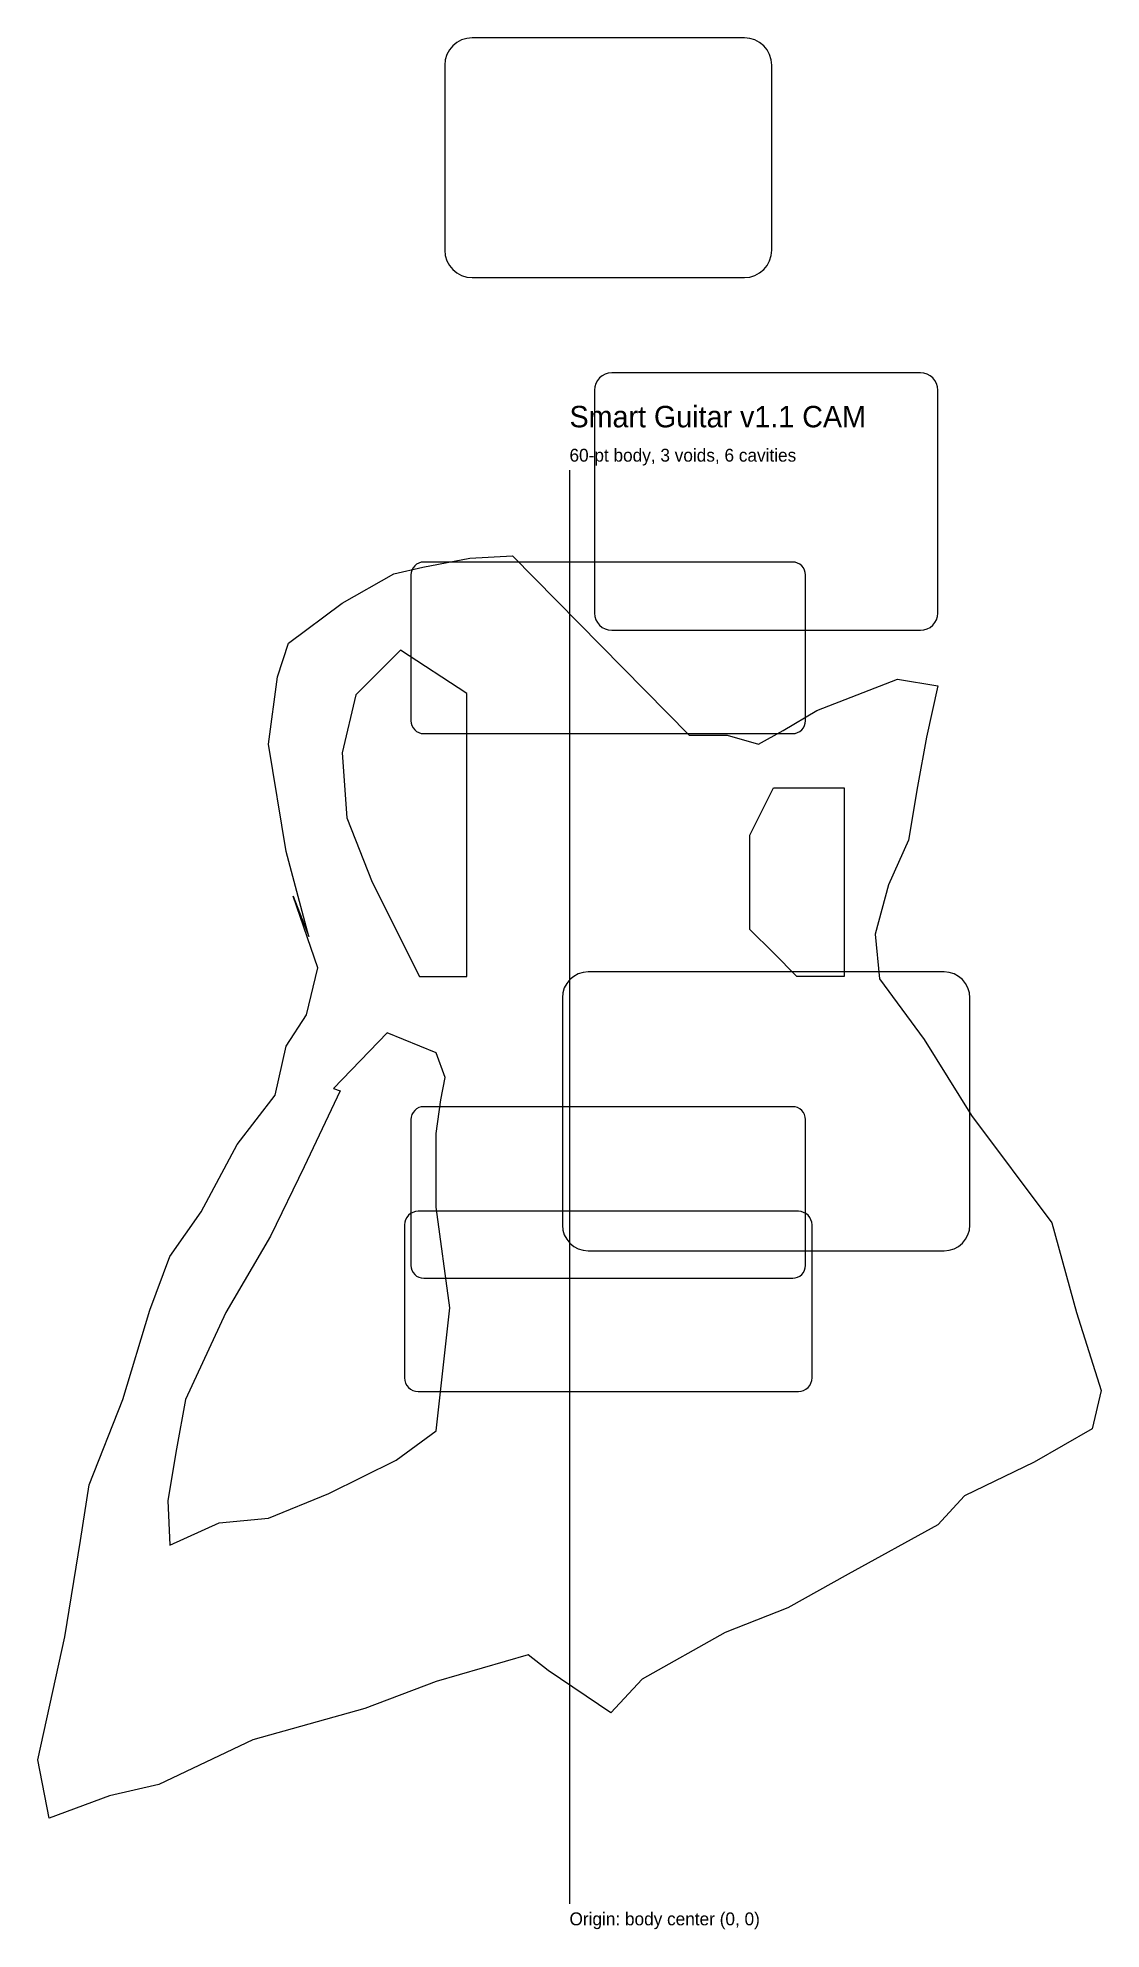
# Model space of a CAD drawing. Header units: metres. Extents: x -124 to 124, y -173 to 268.
import ezdxf

# ---------------------------------------------------------------- set-up
doc = ezdxf.new("R2010")
doc.units = ezdxf.units.M
for name, color, linetype in [('ANNOTATIONS', 7, 'Continuous'), ('ARDUINO_POCKET', 30, 'Continuous'), ('BODY_OUTLINE', 7, 'Continuous'), ('BRIDGE_ROUTE', 4, 'Continuous'), ('CENTERLINE', 8, 'Continuous'), ('ELECTRONICS_CAVITY', 6, 'Continuous'), ('NECK_POCKET', 3, 'Continuous'), ('PICKUP_CAVITIES', 5, 'Continuous'), ('VOIDS', 1, 'Continuous')]:
    doc.layers.add(name, color=color, linetype=linetype)

msp = doc.modelspace()

# ---------------------------------------------------------------- linework, layer by layer
at = {"layer": 'ARDUINO_POCKET'}
msp.add_lwpolyline([(85.83, 185.84), (85.75, 186.63), (85.53, 187.38), (85.16, 188.07), (84.66, 188.67), (84.05, 189.17), (83.36, 189.54), (82.61, 189.77), (81.83, 189.84), (9.83, 189.84), (9.05, 189.77), (8.3, 189.54), (7.61, 189.17), (7, 188.67), (6.5, 188.07), (6.13, 187.38), (5.91, 186.63), (5.83, 185.84), (5.83, 133.84), (5.91, 133.06), (6.13, 132.31), (6.5, 131.62), (7, 131.02), (7.61, 130.52), (8.3, 130.15), (9.05, 129.92), (9.83, 129.84), (81.83, 129.84), (82.61, 129.92), (83.36, 130.15), (84.05, 130.52), (84.66, 131.02), (85.16, 131.62), (85.53, 132.31), (85.75, 133.06), (85.83, 133.84)], close=True, dxfattribs=at)
at = {"layer": 'BODY_OUTLINE'}
msp.add_lwpolyline([(49.83, 106.44), (57.66, 111.14), (67.05, 114.8), (76.45, 118.45), (85.84, 116.88), (83.23, 104.88), (81.14, 93.41), (79.06, 80.88), (74.36, 70.44), (71.23, 58.96), (72.27, 48.52), (82.71, 34.44), (93.67, 16.7), (112.45, -8.34), (118.19, -29.22), (123.93, -47.48), (121.84, -56.36), (108.28, -64.19), (92.1, -72.02), (85.84, -78.79), (64.97, -90.28), (50.88, -98.1), (36.27, -103.84), (16.96, -114.79), (9.66, -122.62), (-4.96, -112.72), (-9.65, -109.06), (-31.05, -115.32), (-47.74, -121.59), (-73.83, -128.88), (-95.75, -139.32), (-107.23, -141.94), (-121.32, -147.16), (-123.93, -133.59), (-117.67, -104.88), (-114.01, -82.44), (-111.93, -69.41), (-104.1, -49.58), (-97.84, -28.7), (-93.14, -16.17), (-85.84, -5.75), (-77.49, 9.91), (-68.62, 21.39), (-66.01, 32.88), (-61.31, 40.17), (-58.7, 51.13), (-64.44, 67.83), (-60.79, 58.45), (-66.01, 78.28), (-70.18, 103.31), (-68.09, 118.97), (-65.48, 126.81), (-52.96, 136.19), (-40.96, 142.97), (-34.18, 144.55), (-23.22, 146.62), (-13.3, 147.16), (27.92, 105.41), (36.79, 105.41), (44.09, 103.31)], close=True, dxfattribs=at)
at = {"layer": 'BRIDGE_ROUTE'}
msp.add_lwpolyline([(56.53, -8.83), (56.47, -8.21), (56.29, -7.61), (55.99, -7.07), (55.6, -6.58), (55.12, -6.19), (54.57, -5.9), (53.97, -5.72), (53.36, -5.66), (-35.3, -5.66), (-35.91, -5.72), (-36.51, -5.9), (-37.06, -6.19), (-37.54, -6.58), (-37.93, -7.07), (-38.23, -7.61), (-38.41, -8.21), (-38.47, -8.83), (-38.47, -44.48), (-38.41, -45.1), (-38.23, -45.7), (-37.93, -46.24), (-37.54, -46.73), (-37.06, -47.12), (-36.51, -47.41), (-35.91, -47.59), (-35.3, -47.66), (53.36, -47.66), (53.97, -47.59), (54.57, -47.41), (55.12, -47.12), (55.6, -46.73), (55.99, -46.24), (56.29, -45.7), (56.47, -45.1), (56.53, -44.48)], close=True, dxfattribs=at)
at = {"layer": 'CENTERLINE'}
msp.add_line((0, 167.16), (0, -167.16), dxfattribs=at)
at = {"layer": 'ELECTRONICS_CAVITY'}
msp.add_lwpolyline([(93.33, 44.15), (93.21, 45.32), (92.87, 46.44), (92.32, 47.48), (91.57, 48.39), (90.66, 49.13), (89.63, 49.69), (88.5, 50.03), (87.33, 50.15), (4.33, 50.15), (3.16, 50.03), (2.03, 49.69), (1, 49.13), (0.09, 48.39), (-0.66, 47.48), (-1.21, 46.44), (-1.55, 45.32), (-1.67, 44.15), (-1.67, -8.85), (-1.55, -10.03), (-1.21, -11.15), (-0.66, -12.19), (0.09, -13.1), (1, -13.84), (2.03, -14.4), (3.16, -14.74), (4.33, -14.85), (87.33, -14.85), (88.5, -14.74), (89.63, -14.4), (90.66, -13.84), (91.57, -13.1), (92.32, -12.19), (92.87, -11.15), (93.21, -10.03), (93.33, -8.85)], close=True, dxfattribs=at)
at = {"layer": 'NECK_POCKET'}
msp.add_lwpolyline([(47.13, 261.64), (47.01, 262.88), (46.65, 264.08), (46.06, 265.17), (45.27, 266.14), (44.31, 266.92), (43.21, 267.51), (42.02, 267.87), (40.78, 268), (-22.72, 268), (-23.96, 267.87), (-25.15, 267.51), (-26.25, 266.92), (-27.21, 266.14), (-28, 265.17), (-28.59, 264.08), (-28.95, 262.88), (-29.07, 261.64), (-29.07, 218.44), (-28.95, 217.21), (-28.59, 216.01), (-28, 214.92), (-27.21, 213.95), (-26.25, 213.17), (-25.15, 212.58), (-23.96, 212.22), (-22.72, 212.09), (40.78, 212.09), (42.02, 212.22), (43.21, 212.58), (44.31, 213.17), (45.27, 213.95), (46.06, 214.92), (46.65, 216.01), (47.01, 217.21), (47.13, 218.44)], close=True, dxfattribs=at)
at = {"layer": 'PICKUP_CAVITIES'}
for points in [[(55.03, 142.75), (54.97, 143.33), (54.8, 143.89), (54.52, 144.41), (54.15, 144.87), (53.7, 145.24), (53.18, 145.52), (52.62, 145.69), (52.03, 145.75), (-33.97, 145.75), (-34.56, 145.69), (-35.12, 145.52), (-35.64, 145.24), (-36.09, 144.87), (-36.46, 144.41), (-36.74, 143.89), (-36.91, 143.33), (-36.97, 142.75), (-36.97, 108.75), (-36.91, 108.16), (-36.74, 107.6), (-36.46, 107.08), (-36.09, 106.62), (-35.64, 106.25), (-35.12, 105.97), (-34.56, 105.8), (-33.97, 105.75), (52.03, 105.75), (52.62, 105.8), (53.18, 105.97), (53.7, 106.25), (54.15, 106.62), (54.52, 107.08), (54.8, 107.6), (54.97, 108.16), (55.03, 108.75)], [(55.03, 15.74), (54.97, 16.33), (54.8, 16.89), (54.52, 17.41), (54.15, 17.87), (53.7, 18.24), (53.18, 18.52), (52.62, 18.69), (52.03, 18.74), (-33.97, 18.74), (-34.56, 18.69), (-35.12, 18.52), (-35.64, 18.24), (-36.09, 17.87), (-36.46, 17.41), (-36.74, 16.89), (-36.91, 16.33), (-36.97, 15.74), (-36.97, -18.26), (-36.91, -18.84), (-36.74, -19.4), (-36.46, -19.92), (-36.09, -20.38), (-35.64, -20.75), (-35.12, -21.03), (-34.56, -21.2), (-33.97, -21.26), (52.03, -21.26), (52.62, -21.2), (53.18, -21.03), (53.7, -20.75), (54.15, -20.38), (54.52, -19.92), (54.8, -19.4), (54.97, -18.84), (55.03, -18.26)]]:
    msp.add_lwpolyline(points, close=True, dxfattribs=at)
at = {"layer": 'VOIDS'}
for points in [[(-23.97, 115.09), (-39.39, 125.23), (-49.83, 114.8), (-52.96, 101.23), (-51.92, 86.09), (-45.97, 71.09), (-34.97, 49.09), (-23.97, 49.09), (-23.97, 60.09), (-23.97, 82.09), (-23.97, 104.09)], [(53.03, 93.09), (64.03, 93.09), (64.03, 71.09), (64.03, 49.09), (58.53, 49.09), (53.03, 49.09), (47.53, 54.59), (42.03, 60.09), (42.03, 71.09), (42.03, 82.09), (47.53, 93.09), (53.03, 93.09)], [(-55.05, 22.95), (-53.48, 22.44), (-61.83, 4.69), (-69.66, -11.48), (-80.1, -29.22), (-89.49, -49.58), (-91.58, -61.06), (-93.66, -73.06), (-93.14, -83.5), (-81.66, -78.28), (-70.18, -77.22), (-56.09, -71.49), (-40.44, -63.66), (-31.05, -56.88), (-27.91, -28.17), (-31.05, -4.7), (-31.05, 12.52), (-30, 20.35), (-28.96, 25.56), (-31.05, 31.3), (-42.53, 36)]]:
    msp.add_lwpolyline(points, close=True, dxfattribs=at)

# ---------------------------------------------------------------- texts
at = {"layer": 'ANNOTATIONS'}
for s, height, p in [('Smart Guitar v1.1 CAM', 5, (0, 177.16)), ('60-pt body, 3 voids, 6 cavities', 3, (0, 169.16)), ('Origin: body center (0, 0)', 3, (0, -172.16))]:
    msp.add_text(s, height=height, dxfattribs=at).set_placement(p)

doc.saveas('drawing.dxf')
